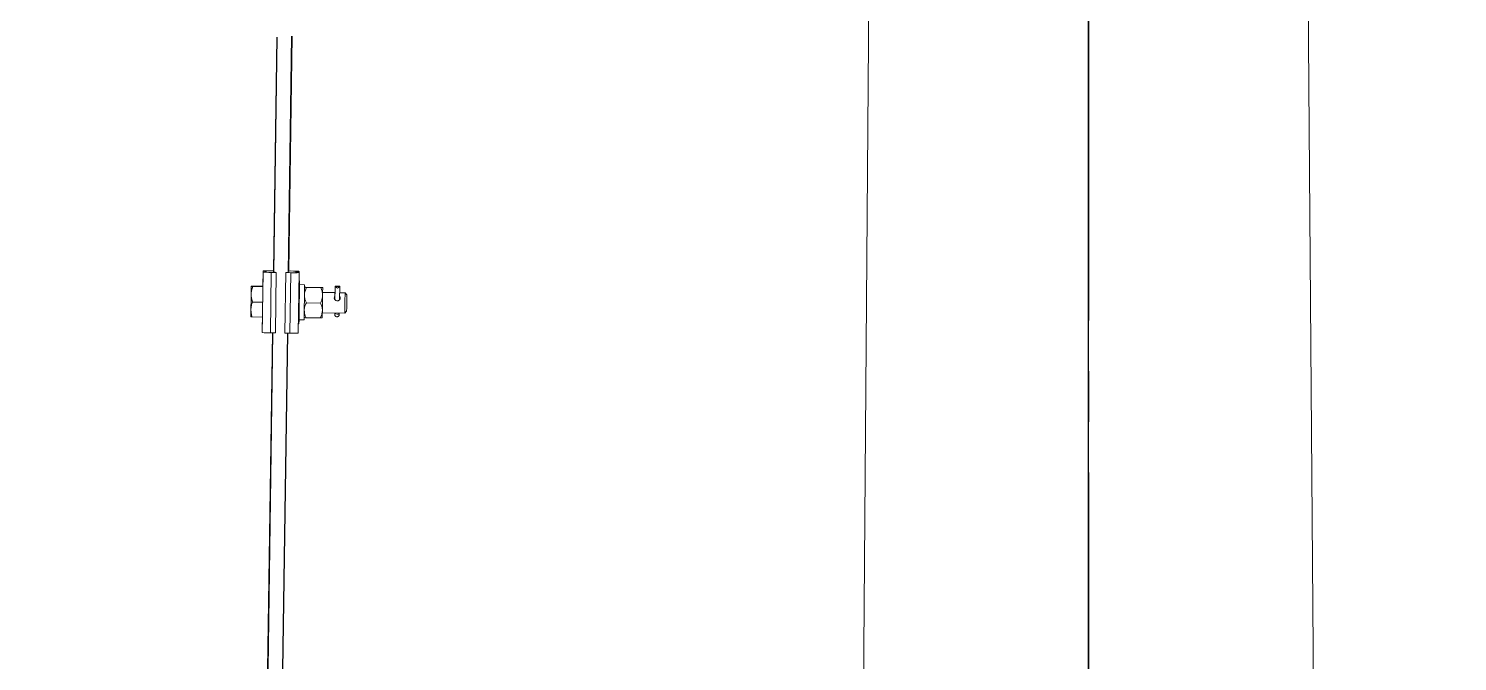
# Model space of a CAD drawing. Header units: millimetres. Extents: x 1587714 to 3094800, y -694377 to -413614.
# Drawn here: x 2205723 to 2206619, y -550594 to -550197 of the extents above; entities that cross this region are included whole.
import ezdxf

# ---------------------------------------------------------------- set-up
doc = ezdxf.new("R2010")
doc.units = ezdxf.units.MM
doc.linetypes.add('CENTER2', pattern=[28.575, 19.05, -3.175, 3.175, -3.175])
doc.layers.add('0_EJES', color=1, linetype='CENTER2')

# ---------------------------------------------------------------- blocks, each defined once
blk = doc.blocks.new('poste ALINEACIÓN vista 1')
at = {"color": 7, "linetype": 'Continuous', "lineweight": 15}
for p, q in [((-137.8068, 8568.0665), (-141.5448, 8069.9996)), ((141.5448, 8069.9996), (137.8068, 8568.0665)), ((-509.2245, 8543.0144), (-511.3439, 8396.3507)), ((-508.9129, 8543.0354), (-511.044, 8395.5582)), ((-502.045, 8395.4285), (-499.9033, 8543.6391)), ((-501.7449, 8396.2125), (-499.6141, 8543.6581)), ((-517.8428, 8395.6908), (-518.3919, 8357.6993)), ((-517.8428, 8396.4661), (-517.9834, 8386.7434)), ((-515.8431, 8395.7967), (-515.8431, 8396.3021)), ((-513.2525, 8357.478), (-512.7034, 8395.4695)), ((-512.7034, 8396.5386), (-511.3419, 8396.4833)), ((-509.5437, 8395.5086), (-512.7034, 8395.4695)), ((-510.0928, 8357.5171), (-509.5437, 8395.5086)), ((-504.0934, 8357.4303), (-503.5443, 8395.4219)), ((-500.3846, 8395.2912), (-503.5443, 8395.4219)), ((-501.743, 8396.3441), (-500.3846, 8396.3612)), ((-500.9337, 8357.2997), (-500.3846, 8395.2912)), ((-497.245, 8396.0332), (-497.245, 8395.5287)), ((-495.7943, 8357.3722), (-495.2452, 8395.3637)), ((-494.9119, 8390.2367), (-495.3193, 8390.2425)), ((-495.2563, 8395.3723), (-495.2452, 8396.14)), ((-517.9762, 8386.464), (-524.3747, 8386.5565)), ((-517.9722, 8386.7425), (-524.3732, 8386.835)), ((-491.7727, 8387.74), (-494.9456, 8387.7858)), ((-491.7918, 8386.2313), (-491.7932, 8386.2294)), ((-481.6871, 8385.9404), (-490.5254, 8386.0682)), ((-472.6556, 8382.7761), (-480.4608, 8382.8896)), ((-480.4387, 8386.0673), (-480.4165, 8386.0606)), ((-480.4165, 8386.0644), (-480.4191, 8386.0673)), ((-472.6172, 8385.3635), (-472.7211, 8378.3721)), ((-472.5946, 8386.8674), (-472.7209, 8378.3711)), ((-472.3637, 8386.9351), (-469.9685, 8386.8998)), ((-470.0044, 8386.6357), (-472.3348, 8386.67)), ((-469.8657, 8378.3273), (-469.7395, 8386.8264)), ((-466.3944, 8382.6865), (-469.8002, 8382.7351)), ((-465.2479, 8381.5058), (-466.3944, 8382.6865)), ((-518.1158, 8376.8042), (-524.5131, 8376.8967)), ((-481.8255, 8376.2797), (-490.6638, 8376.4075)), ((-518.2514, 8367.4229), (-524.6499, 8367.5145)), ((-518.2626, 8367.4229), (-518.3919, 8358.4746)), ((-495.709, 8363.2706), (-495.3016, 8363.264)), ((-495.2645, 8365.7149), (-492.0916, 8365.6691)), ((-492.0685, 8367.1788), (-492.0672, 8367.1778)), ((-481.9623, 8366.8984), (-490.8006, 8367.0262)), ((-480.6944, 8367.0129), (-480.6917, 8367.0157)), ((-480.6442, 8370.1905), (-466.5778, 8369.9874)), ((-472.8438, 8369.7833), (-472.8395, 8370.078)), ((-469.997, 8369.7423), (-469.9927, 8370.037)), ((-466.5778, 8369.9874), (-465.3978, 8371.1337)), ((-511.9054, 8357.4942), (-519.29, 7846.4745)), ((-511.5941, 8357.498), (-518.9902, 7845.682)), ((-518.3808, 8358.467), (-518.3919, 8358.4746)), ((-510.0928, 8357.5171), (-513.2525, 8357.478)), ((-509.9911, 7845.5523), (-502.595, 8357.3684)), ((-509.691, 7846.3353), (-502.3064, 8357.3569)), ((-500.9337, 8357.2997), (-504.0934, 8357.4303))]:
    blk.add_line(p, q, dxfattribs=at)
at = {"color": 8, "linetype": 'Continuous', "lineweight": 15}
for p, q in [((-516.722, 8395.7509), (-516.713, 8396.3736)), ((-515.8504, 8395.7919), (-515.8431, 8396.3021)), ((-511.0446, 8395.5582), (-511.0436, 8395.6259)), ((-496.3841, 8395.4571), (-496.3751, 8396.0799)), ((-472.7167, 8378.3673), (-472.5906, 8386.8541)), ((-469.87, 8378.3225), (-469.7438, 8386.813))]:
    blk.add_line(p, q, dxfattribs=at)
at = {"color": 7, "linetype": 'Continuous', "lineweight": 15, "flags": 128}
for points in [[(-516.713, 8396.3736), (-517.4324, 8396.4137), (-517.7974, 8396.4499), (-517.7962, 8396.4814), (-517.4287, 8396.5071), (-516.7068, 8396.5262), (-515.6543, 8396.5386), (-514.3052, 8396.5424), (-512.7034, 8396.5386)], [(-512.7034, 8395.4695), (-514.3052, 8395.5125), (-515.6543, 8395.5554), (-516.7068, 8395.5973), (-517.4287, 8395.6374), (-517.7962, 8395.6736), (-517.7974, 8395.7061), (-517.4324, 8395.7318), (-516.713, 8395.7509)], [(-511.3433, 8396.3946), (-511.4024, 8396.3917), (-511.5327, 8396.3803), (-511.5152, 8396.367), (-511.3506, 8396.3507), (-511.0436, 8396.3345)], [(-511.0436, 8395.6259), (-511.3506, 8395.6183), (-511.5152, 8395.6078), (-511.5327, 8395.5945), (-511.4024, 8395.5792), (-511.1283, 8395.563), (-510.7185, 8395.5449), (-510.185, 8395.5268), (-509.5437, 8395.5086)], [(-503.5443, 8395.4219), (-502.9031, 8395.4219), (-502.3696, 8395.4247), (-501.9598, 8395.4304), (-501.6856, 8395.439), (-501.5554, 8395.4505), (-501.5729, 8395.4638), (-501.7375, 8395.4791), (-502.0445, 8395.4962)], [(-502.0445, 8396.2039), (-501.7375, 8396.2125), (-501.5729, 8396.2229), (-501.5554, 8396.2363), (-501.6856, 8396.2516), (-501.7442, 8396.2554)], [(-500.3846, 8396.3612), (-498.7829, 8396.3183), (-497.4338, 8396.2754), (-496.3812, 8396.2325), (-495.6594, 8396.1924), (-495.2919, 8396.1562), (-495.2907, 8396.1247), (-495.6557, 8396.099), (-496.3751, 8396.0799)], [(-496.3751, 8395.4571), (-495.6557, 8395.4171), (-495.2907, 8395.3809), (-495.2919, 8395.3484), (-495.6594, 8395.3227), (-496.3812, 8395.3036), (-497.4338, 8395.2922), (-498.7829, 8395.2874), (-500.3846, 8395.2912)], [(-494.9119, 8390.2367), (-494.9119, 8390.2348), (-494.9145, 8390.0164), (-494.9225, 8389.4356), (-494.9354, 8388.5096), (-494.953, 8387.2632), (-494.9748, 8385.7287), (-495.0002, 8383.9501), (-495.0285, 8381.9751), (-495.059, 8379.8579), (-495.0907, 8377.6549), (-495.1229, 8375.4281), (-495.1546, 8373.2375), (-495.185, 8371.1423), (-495.2133, 8369.1996), (-495.2387, 8367.4639), (-495.2606, 8365.981), (-495.2781, 8364.7918), (-495.2911, 8363.9287), (-495.299, 8363.4156), (-495.3016, 8363.264)], [(-525.2946, 8381.7385), (-525.3108, 8380.6084), (-525.3279, 8379.4183), (-525.3456, 8378.1909), (-525.3636, 8376.9463), (-525.3815, 8375.7056), (-525.3992, 8374.4906), (-525.4162, 8373.3214), (-525.4322, 8372.218)], [(-525.4299, 8372.6357), (-525.4136, 8373.7668), (-525.3965, 8374.956), (-525.3788, 8376.1834), (-525.3608, 8377.4289), (-525.3429, 8378.6696), (-525.3253, 8379.8846), (-525.3083, 8381.0538), (-525.2922, 8382.1572)], [(-525.2246, 8386.7081), (-525.226, 8386.5956), (-525.2296, 8386.3219), (-525.2356, 8385.8908), (-525.2437, 8385.312), (-525.2538, 8384.5938), (-525.2659, 8383.7489), (-525.2795, 8382.7924), (-525.2946, 8381.7385)], [(-525.2922, 8382.1572), (-525.2774, 8383.1748), (-525.264, 8384.0903), (-525.2522, 8384.8876), (-525.2423, 8385.5532), (-525.2346, 8386.0759), (-525.2289, 8386.4459), (-525.2256, 8386.6585), (-525.2246, 8386.7081)], [(-491.7727, 8387.74), (-491.7731, 8387.6914), (-491.7779, 8387.3299), (-491.7877, 8386.6242), (-491.8022, 8385.5971), (-491.8208, 8384.2829), (-491.8431, 8382.7227), (-491.8682, 8380.967), (-491.8955, 8379.074), (-491.9238, 8377.1046), (-491.9525, 8375.122), (-491.9805, 8373.1908), (-492.007, 8371.3731), (-492.031, 8369.728), (-492.0518, 8368.3079), (-492.0687, 8367.1607), (-492.0812, 8366.3224), (-492.0889, 8365.8208), (-492.0916, 8365.6691)], [(-480.6241, 8371.5705), (-480.608, 8372.6739), (-480.591, 8373.8431), (-480.5734, 8375.0581), (-480.5554, 8376.2988), (-480.5375, 8377.5433), (-480.5198, 8378.7717), (-480.5027, 8379.9609), (-480.4865, 8381.092)], [(-480.4865, 8381.092), (-480.4714, 8382.1448), (-480.4577, 8383.1023), (-480.4458, 8383.9463), (-480.4356, 8384.6644), (-480.4275, 8385.2443), (-480.4215, 8385.6744), (-480.4179, 8385.9481), (-480.4165, 8386.0606)], [(-466.5778, 8369.9874), (-466.5768, 8370.0455), (-466.5708, 8370.4346), (-466.56, 8371.1661), (-466.5448, 8372.198), (-466.5262, 8373.4702), (-466.5053, 8374.9093), (-466.4833, 8376.4313), (-466.4614, 8377.9486), (-466.441, 8379.3715), (-466.4232, 8380.618), (-466.409, 8381.6155), (-466.3993, 8382.3069), (-466.3947, 8382.6503), (-466.3944, 8382.6865)], [(-465.3978, 8371.1337), (-465.3955, 8371.2786), (-465.3881, 8371.7641), (-465.3764, 8372.5613), (-465.361, 8373.6142), (-465.343, 8374.8511), (-465.3236, 8376.1891), (-465.3042, 8377.5347), (-465.286, 8378.7984), (-465.2704, 8379.8932), (-465.2584, 8380.7439), (-465.2507, 8381.2941), (-465.2479, 8381.5049), (-465.2479, 8381.5058)], [(-525.4299, 8372.6357), (-525.4449, 8371.5829), (-525.4586, 8370.6254), (-525.4706, 8369.7804), (-525.4807, 8369.0623), (-525.4888, 8368.4834), (-525.4948, 8368.0533), (-525.4985, 8367.7796), (-525.4998, 8367.6661)], [(-525.4322, 8372.218), (-525.4471, 8371.2004), (-525.4605, 8370.2849), (-525.4722, 8369.4867), (-525.4821, 8368.821), (-525.4899, 8368.2994), (-525.4955, 8367.9284), (-525.4988, 8367.7167), (-525.4998, 8367.6661)], [(-480.6917, 8367.0195), (-480.6907, 8367.0691), (-480.6873, 8367.2808), (-480.6817, 8367.6518), (-480.6739, 8368.1744), (-480.6641, 8368.8401), (-480.6523, 8369.6374), (-480.6389, 8370.5529), (-480.6241, 8371.5705)], [(-470.0111, 8368.7867), (-470.0096, 8368.8849), (-470.0046, 8369.2206), (-469.997, 8369.7423)]]:
    blk.add_lwpolyline(points, dxfattribs=at)
at = {"color": 7, "linetype": 'Continuous', "lineweight": 15}
for centre, radius, start, end in [((-516.6762, 8391.4957), 4.878, 80.166684, 90.4321087), ((-516.5414, 8400.7778), 5.0298, 268.0448649, 277.9798859), ((-496.55, 8391.2152), 4.8678, 87.9408854, 98.208722), ((-496.4117, 8400.3376), 4.8806, 260.1693223, 270.4301117), ((-471.3951, 8371.5186), 2.2605, 230.143365, 308.206051), ((-513.4101, 8413.6165), 56.1387, 264.9089113, 270.160948), ((-499.1494, 8413.0316), 55.7605, 268.1663102, 273.449626)]:
    blk.add_arc(centre, radius, start, end, dxfattribs=at)
for centre, major_axis, ratio, start_param, end_param in [((-472.3646, 8386.8641), (0.23, -0.0033), 0.3073183, 1.57117447, 3.33329992), ((-471.1661, 8386.9181), (1.4498, -0.0211), 0.3073183, 3.33329992, 3.77933843), ((-471.1482, 8388.1228), (0.0362, 2.47), 0.58697641, 2.20828638, 4.07514376), ((-471.1661, 8386.9181), (1.4498, -0.0211), 0.3073183, 5.64619581, 6.09223432), ((-469.9694, 8386.8295), (0.23, -0.0033), 0.3073183, 6.09223432, 7.85435978)]:
    blk.add_ellipse(centre, major_axis=major_axis, ratio=ratio, start_param=start_param, end_param=end_param, dxfattribs=at)
for points, knots in [([(-525.2946, 8381.7385), (-525.1742, 8382.9978), (-525.0181, 8384.6317), (-524.4947, 8386.1975), (-524.3747, 8386.5565)], [0, 0, 0, 0, 0.7707475, 1, 1, 1, 1]), ([(-524.5131, 8376.8967), (-524.8385, 8378.1021), (-525.2701, 8379.7012), (-525.2897, 8381.336), (-525.2946, 8381.7385)], [0, 0, 0, 0, 0.75377342, 1, 1, 1, 1]), ([(-525.2246, 8386.7081), (-525.2236, 8386.7117), (-525.2158, 8386.7383), (-525.0297, 8386.7809), (-524.5934, 8386.8169), (-524.3732, 8386.835)], [0, 0, 0, 0, 0.07009441, 0.53078665, 1, 1, 1, 1]), ([(-524.3747, 8386.5565), (-524.6124, 8386.5826), (-525.092, 8386.6353), (-525.1801, 8386.6837), (-525.2246, 8386.7081)], [0, 0, 0, 0, 0.49545756, 1, 1, 1, 1]), ([(-490.5254, 8386.0682), (-490.8697, 8385.3217), (-491.5708, 8383.8017), (-491.8496, 8382.1371), (-491.8641, 8381.2789), (-491.8645, 8381.256)], [0, 0, 0, 0, 0.4843333, 0.98624719, 1, 1, 1, 1]), ([(-491.8645, 8381.256), (-491.8258, 8380.5792), (-491.7471, 8379.2012), (-491.2007, 8377.5921), (-490.7848, 8376.6744), (-490.6638, 8376.4075)], [0, 0, 0, 0, 0.40628116, 0.82730901, 1, 1, 1, 1]), ([(-491.7945, 8386.2256), (-491.7932, 8386.2224), (-491.7845, 8386.2017), (-491.5761, 8386.1602), (-491.0684, 8386.1078), (-490.6597, 8386.078), (-490.5254, 8386.0682)], [0, 0, 0, 0, 0.06653341, 0.43528405, 0.81455855, 1, 1, 1, 1]), ([(-480.4865, 8381.092), (-480.5445, 8380.4166), (-480.6627, 8379.0413), (-481.2549, 8377.4485), (-481.697, 8376.5431), (-481.8255, 8376.2797)], [0, 0, 0, 0, 0.40627093, 0.82730556, 1, 1, 1, 1]), ([(-480.4165, 8386.0606), (-480.4179, 8386.0574), (-480.4268, 8386.0365), (-480.6356, 8386.0008), (-481.1437, 8385.9659), (-481.5528, 8385.9467), (-481.6871, 8385.9404)], [0, 0, 0, 0, 0.06653371, 0.43528432, 0.81454872, 1, 1, 1, 1]), ([(-481.6871, 8385.9404), (-481.3644, 8385.1848), (-480.7071, 8383.6458), (-480.476, 8381.9698), (-480.4862, 8381.1145), (-480.4865, 8381.092)], [0, 0, 0, 0, 0.4843414, 0.98639386, 1, 1, 1, 1]), ([(-525.4322, 8372.218), (-525.4296, 8372.3293), (-525.4097, 8373.1714), (-525.2006, 8374.756), (-524.7437, 8376.1788), (-524.5131, 8376.8967)], [0, 0, 0, 0, 0.07013173, 0.53077909, 1, 1, 1, 1]), ([(-524.6499, 8367.5145), (-524.8766, 8368.28), (-525.3339, 8369.8249), (-525.3992, 8371.4156), (-525.4322, 8372.218)], [0, 0, 0, 0, 0.49554835, 1, 1, 1, 1]), ([(-490.6638, 8376.4075), (-491.008, 8375.683), (-491.7089, 8374.2078), (-491.987, 8372.5878), (-492.0017, 8371.7574), (-492.0021, 8371.7355)], [0, 0, 0, 0, 0.48439872, 0.9863815, 1, 1, 1, 1]), ([(-492.0021, 8371.7355), (-491.9634, 8371.0778), (-491.8845, 8369.7392), (-491.3375, 8368.1768), (-490.9216, 8367.2855), (-490.8006, 8367.0262)], [0, 0, 0, 0, 0.40641207, 0.82728778, 1, 1, 1, 1]), ([(-481.8255, 8376.2797), (-481.5026, 8375.5453), (-480.8451, 8374.0497), (-480.6137, 8372.4266), (-480.6238, 8371.5927), (-480.6241, 8371.5705)], [0, 0, 0, 0, 0.48433642, 0.98624034, 1, 1, 1, 1]), ([(-471.3028, 8377.6587), (-471.5081, 8377.6822), (-471.9185, 8377.7292), (-472.4645, 8378.0486), (-472.8889, 8378.5051), (-473.1388, 8379.0615), (-473.1734, 8379.6244), (-473.0259, 8380.1141), (-472.7965, 8380.3488), (-472.6901, 8380.4578)], [0, 0, 0, 0, 0.144300851, 0.288435776, 0.43651066, 0.587560321, 0.73435733, 0.876677476, 1, 1, 1, 1]), ([(-469.8349, 8380.4168), (-469.725, 8380.2948), (-469.4916, 8380.036), (-469.3715, 8379.5184), (-469.4439, 8378.9619), (-469.7138, 8378.4348), (-470.1518, 8377.9967), (-470.7068, 8377.7055), (-471.1124, 8377.6737), (-471.3028, 8377.6587)], [0, 0, 0, 0, 0.132942414, 0.282306576, 0.426187848, 0.568489122, 0.715443886, 0.866465092, 1, 1, 1, 1]), ([(-525.4998, 8367.6661), (-525.4988, 8367.663), (-525.4912, 8367.639), (-525.3058, 8367.5877), (-524.8699, 8367.539), (-524.6499, 8367.5145)], [0, 0, 0, 0, 0.070092195, 0.530782584, 1, 1, 1, 1]), ([(-492.0657, 8367.1778), (-492.065, 8367.1766), (-492.0542, 8367.1561), (-491.8488, 8367.1182), (-491.344, 8367.0674), (-490.935, 8367.0364), (-490.8006, 8367.0262)], [0, 0, 0, 0, 0.025588042, 0.410513091, 0.806415509, 1, 1, 1, 1]), ([(-480.6241, 8371.5705), (-480.682, 8370.9146), (-480.7998, 8369.5791), (-481.3921, 8368.0332), (-481.8338, 8367.1542), (-481.9623, 8366.8984)], [0, 0, 0, 0, 0.40631582, 0.82725892, 1, 1, 1, 1]), ([(-480.6917, 8367.0195), (-480.6931, 8367.0163), (-480.702, 8366.9955), (-480.9108, 8366.9583), (-481.419, 8366.9239), (-481.828, 8366.9047), (-481.9623, 8366.8984)], [0, 0, 0, 0, 0.06653351, 0.43528695, 0.81455318, 1, 1, 1, 1]), ([(-472.8666, 8370.078), (-472.868, 8369.9812), (-472.8717, 8369.7258), (-472.8764, 8369.393), (-472.8795, 8369.1841), (-472.8801, 8369.117), (-472.8806, 8369.1032), (-472.8805, 8369.0947), (-472.8806, 8369.0878), (-472.8806, 8369.075), (-472.8796, 8368.9865), (-472.8641, 8368.8317), (-472.7931, 8368.5523), (-472.6265, 8368.2242), (-472.3027, 8367.8923), (-471.8568, 8367.6643), (-471.3373, 8367.6051), (-470.8588, 8367.7236), (-470.4974, 8367.9524), (-470.2589, 8368.2091), (-470.1133, 8368.4601), (-470.0376, 8368.66), (-470.0158, 8368.7741), (-470.0086, 8368.8115)], [0, 0, 0, 0, 0.049743956, 0.131205821, 0.212766829, 0.253883552, 0.275230425, 0.278883937, 0.28091167, 0.282845072, 0.287220513, 0.32528175, 0.361374418, 0.432087445, 0.508251457, 0.591699585, 0.67978147, 0.766342245, 0.835127025, 0.892885428, 0.94139911, 0.980817004, 1, 1, 1, 1]), ([(-472.8459, 8369.9721), (-472.8468, 8369.9115), (-472.8504, 8369.6623), (-472.8555, 8369.2965), (-472.8608, 8368.9582), (-472.8604, 8368.8885), (-472.8615, 8368.87), (-472.8615, 8368.8697)], [0, 0, 0, 0, 0.0961507, 0.39567748, 0.69495436, 0.99479812, 1, 1, 1, 1]), ([(-472.8478, 8369.8004), (-472.8493, 8369.695), (-472.8533, 8369.4213), (-472.8584, 8369.0794), (-472.8608, 8368.9122), (-472.8613, 8368.8819), (-472.8614, 8368.8733), (-472.8614, 8368.875), (-472.8614, 8368.8754)], [0, 0, 0, 0, 0.20490145, 0.53162005, 0.86332223, 0.94648991, 0.98604788, 1, 1, 1, 1]), ([(-470.0063, 8368.8325), (-470.0063, 8368.8325), (-470.0063, 8368.8325), (-470.0062, 8368.8471), (-470.0059, 8368.8628), (-470.0049, 8368.9397), (-470.0048, 8368.9469)], [0, 0, 0, 0, 0.00328238, 0.18250996, 0.92367091, 1, 1, 1, 1])]:
    blk.add_open_spline(points, degree=3, knots=knots, dxfattribs=at)
at = {"layer": '0_EJES', "color": 8, "ltscale": 10}
blk.add_line((0, 9984.4857), (0, -3595.4447), dxfattribs=at)

msp = doc.modelspace()

# ---------------------------------------------------------------- linework, layer by layer
at = {"color": 8}
msp.add_line((2206387.7201, -578057.058), (2206387.7201, -529054.325), dxfattribs=at)
at = {"color": 5}
for centre, start, end in [((2227885.3469, -149696.4433), 266.927135612, 274.075330051), ((2181387.7201, -149899.829), 266.425902781, 273.574097219)]:
    msp.add_arc(centre, 401031.0256, start, end, dxfattribs=at)

# ---------------------------------------------------------------- block references
msp.add_blockref('poste ALINEACIÓN vista 1', (2206387.7201, -558745.6049))

doc.saveas('drawing.dxf')
